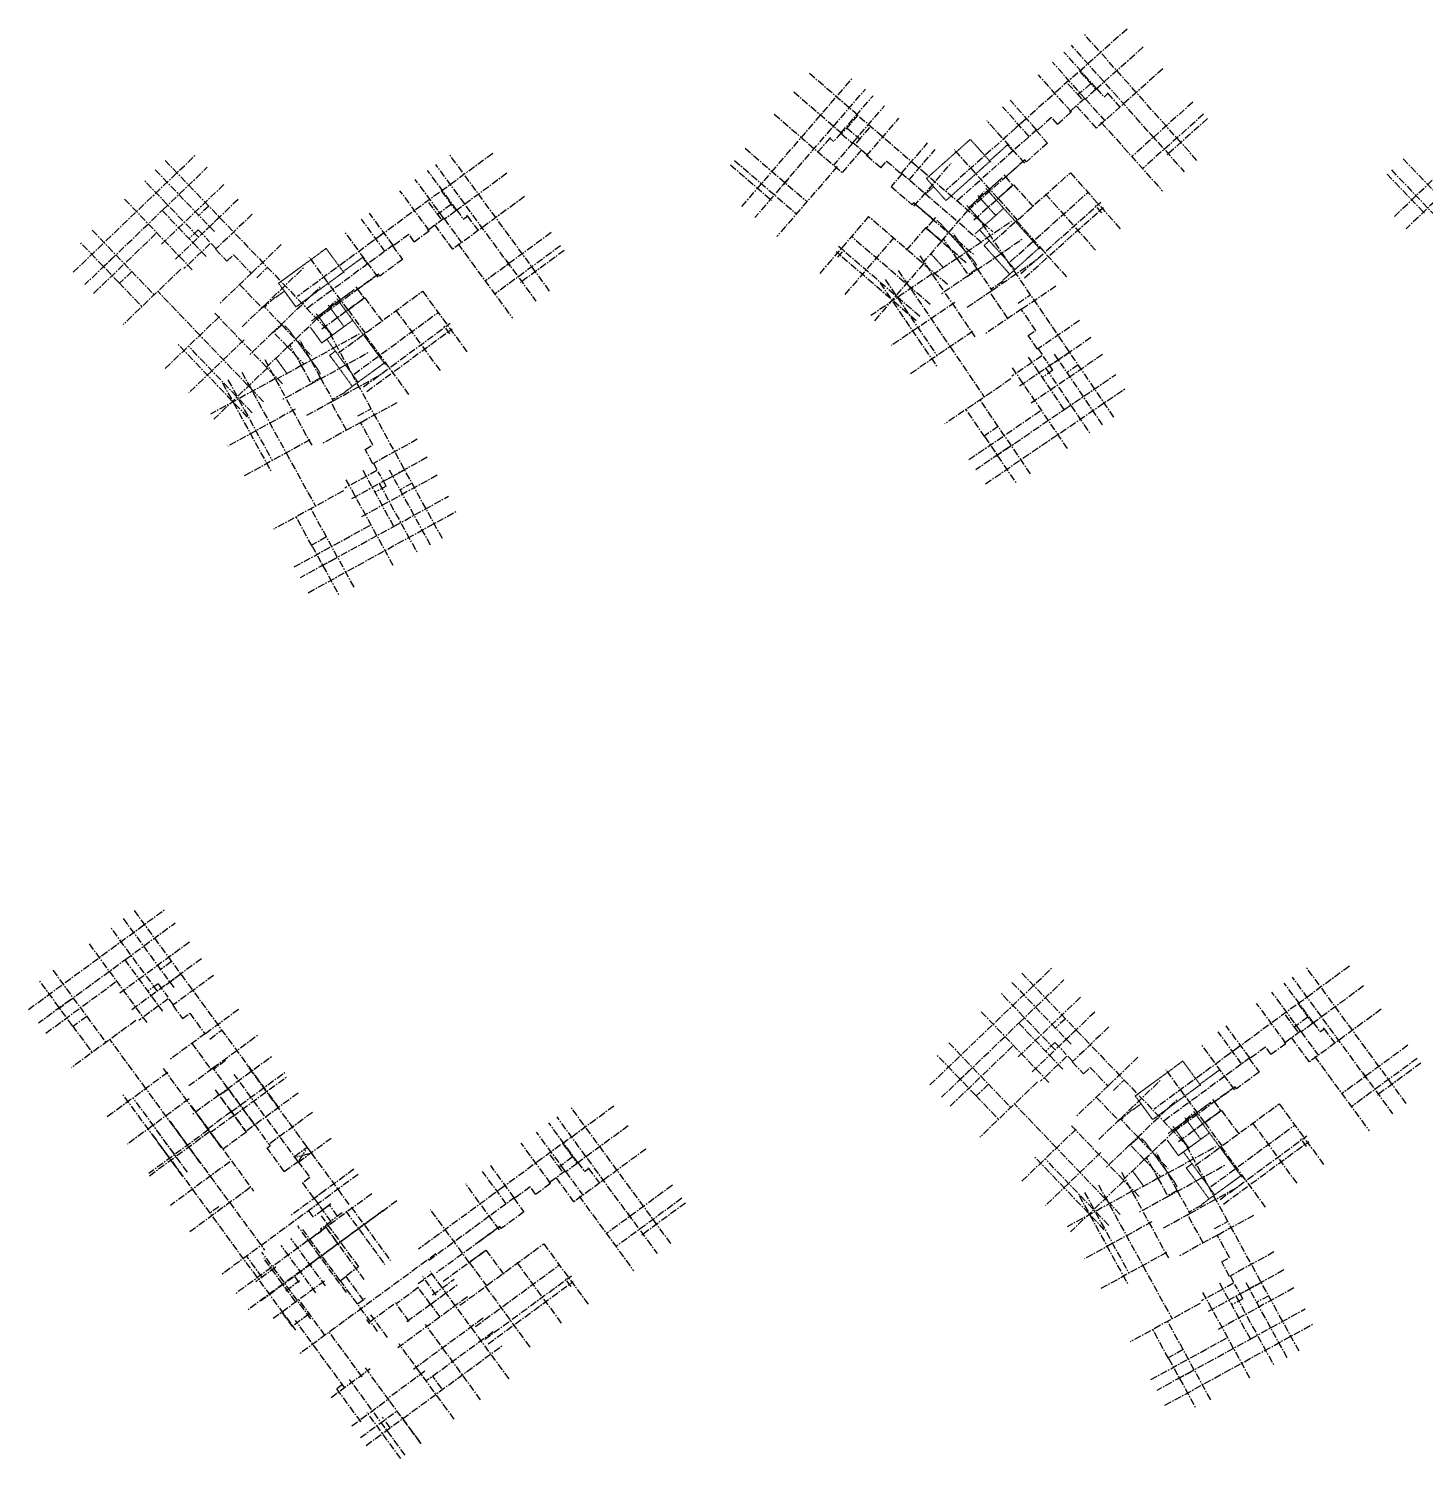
# Model space of a CAD drawing. Header units: millimetres. Extents: x 75184266 to 76346726, y -35077925 to -33679385.
# Drawn here: x 75305515 to 75428848, y -34275451 to -34149250 of the extents above; entities that cross this region are included whole.
import ezdxf

# ---------------------------------------------------------------- set-up
doc = ezdxf.new("R2010")
doc.units = ezdxf.units.MM
doc.header["$LTSCALE"] = 50
doc.header["$MEASUREMENT"] = 0
doc.linetypes.add('CENTER', pattern=[2, 1.25, -0.25, 0.25, -0.25])
doc.layers.add('CEN', color=1, linetype='CENTER')

msp = doc.modelspace()

# ---------------------------------------------------------------- linework, layer by layer
at = {"layer": 'CEN', "ltscale": 10}
for p, q in [((75398306.4, -34153003.1), (75399738.1, -34154607.2)), ((75397287.2, -34154113.9), (75398031.1, -34154947.3)), ((75398069.6, -34154990.5), (75398585.7, -34155568.7)), ((75399738.1, -34154607.2), (75400472.9, -34153951.3)), ((75378726, -34156892.6), (75377322.5, -34158521.3)), ((75377322.5, -34158521.3), (75376576.3, -34157878.3)), ((75379764.4, -34157985.3), (75379035.2, -34158831.6)), ((75392716.4, -34157992.3), (75386547.6, -34163497.9)), ((75378997.4, -34158875.5), (75378491.5, -34159462.6)), ((75392483.3, -34160009.8), (75387446.6, -34164505.1)), ((75391780.1, -34162353.1), (75393481.1, -34160834.9)), ((75384402.1, -34161783.5), (75390665.9, -34167180.8)), ((75391944.2, -34162206.6), (75388298.9, -34165460.1)), ((75391610.3, -34162162.9), (75392425.9, -34163076.8)), ((75391780.1, -34162353.1), (75392425.9, -34163076.8)), ((75397499.5, -34161973.3), (75401910.5, -34166915.5)), ((75341957.2, -34163577.3, 0), (75343229, -34165310.8, 0)), ((75384670.4, -34163796.7), (75389784.7, -34168203.5)), ((75392425.9, -34163076.8), (75388944.8, -34166183.8)), ((75391112.9, -34164248.7), (75392478.2, -34163030.2)), ((75340836.5, -34164585.5, 0), (75341497.3, -34165486.2, 0)), ((75343229, -34165310.8, 0), (75344023.2, -34164728.1, 0)), ((75385414.3, -34166127.3), (75383687.1, -34164639)), ((75391112.9, -34164248.7), (75392814.2, -34166155)), ((75325261.8, -34165632.1, 0), (75322030.4, -34168727.1, 0)), ((75341531.6, -34165532.9, 0), (75341990, -34166157.8, 0)), ((75379689.2, -34165847.3), (75375365, -34170865.7)), ((75385580.8, -34165934.2), (75384781.2, -34166862.2)), ((75385414.3, -34166127.3), (75384781.2, -34166862.2)), ((75385247.7, -34165983.7), (75388949.1, -34169173.1)), ((75392739.6, -34166221.5), (75397150.5, -34171163.8)), ((75386114.5, -34168011), (75384728.1, -34166816.5)), ((75384781.2, -34166862.2), (75388316, -34169908)), ((75322030.4, -34168727.1, 0), (75323030, -34169770.6, 0)), ((75335916, -34168009.4, 0), (75329249.3, -34172900.3, 0)), ((75386114.5, -34168011), (75384446.7, -34169946.6)), ((75323030, -34169770.6, 0), (75323607.7, -34169217.3, 0)), ((75323607.7, -34169217.3, 0), (75325174.4, -34170853, 0)), ((75335491.1, -34169995.4, 0), (75330047.9, -34173988.8, 0)), ((75384522.4, -34170011.9), (75380198.3, -34175030.3)), ((75387476.8, -34169537.4), (75385364.8, -34170975.4)), ((75387476.8, -34169537.4), (75388506.7, -34171050.1)), ((75334567.2, -34172260.8, 0), (75336405.5, -34170912.1, 0)), ((75385308.5, -34170892.7), (75379894.8, -34174578.6)), ((75389269.1, -34170446.3), (75388467.3, -34170992.2)), ((75389269.1, -34170446.3), (75390569.1, -34172355.8)), ((75334744.6, -34172130.6, 0), (75330805, -34175020.8, 0)), ((75334416.3, -34172055.2, 0), (75335141, -34173042.9, 0)), ((75334567.2, -34172260.8, 0), (75335141, -34173042.9, 0)), ((75340296.7, -34172429.2, 0), (75344215.2, -34177770.4, 0)), ((75388391, -34173838.7), (75390569.1, -34172355.8)), ((75391556.8, -34171532.1), (75390498.8, -34172252.5)), ((75324369.1, -34175563.7, 0), (75326272.1, -34173741.1, 0)), ((75327869.9, -34175409.3, 0), (75326272.1, -34173741.1, 0)), ((75327282.9, -34172946, 0), (75326358.5, -34173831.4, 0)), ((75335141, -34173042.9, 0), (75331378.8, -34175802.9, 0)), ((75333721.9, -34174083.9, 0), (75335197.4, -34173001.4, 0)), ((75387309.3, -34173413.8), (75381701.3, -34177232)), ((75333721.9, -34174083.9, 0), (75335233.2, -34176144, 0)), ((75394441, -34175901.5), (75393166.3, -34174029.3)), ((75398291.5, -34175028), (75394593, -34177546.2)), ((75328386.8, -34177351.3, 0), (75327121, -34176029.7, 0)), ((75327869.9, -34175409.3, 0), (75327169.4, -34176080.3, 0)), ((75335152.6, -34176203.2, 0), (75339071.1, -34181544.3, 0)), ((75393779.8, -34176351.8), (75394441, -34175901.5)), ((75394593, -34177546.2), (75393779.8, -34176351.8)), ((75324560.1, -34176710.1, 0), (75319660.6, -34181402.9, 0)), ((75328386.8, -34177351.3, 0), (75326541.6, -34179118.6, 0)), ((75327309.2, -34180142.8, 0), (75321568, -34183294.5, 0)), ((75326610.8, -34179190.9, 0), (75321880.9, -34183721.1, 0)), ((75329597, -34179000.9, 0), (75327357.3, -34180230.4, 0)), ((75329597, -34179000.9, 0), (75330477.6, -34180605.1, 0)), ((75331294.2, -34180077, 0), (75330443.9, -34180543.7, 0)), ((75331294.2, -34180077, 0), (75332405.9, -34182101.9, 0)), ((75333467.8, -34181376.4, 0), (75332345.7, -34181992.3, 0)), ((75330096, -34183369.9, 0), (75332405.9, -34182101.9, 0)), ((75329059.9, -34182843.6, 0), (75323112.7, -34186108.4, 0)), ((75335921.2, -34186001.5, 0), (75334831.2, -34184016, 0)), ((75335219.9, -34186386.4, 0), (75335921.2, -34186001.5, 0)), ((75335915.3, -34187653.1, 0), (75335219.9, -34186386.4, 0)), ((75339837.5, -34185499.9, 0), (75335915.3, -34187653.1, 0)), ((75321853, -34232814.6), (75318244.4, -34235460.1)), ((75318244.4, -34235460.1), (75319098.8, -34236625.5)), ((75417596.9, -34235305.8), (75418868.6, -34237039.3)), ((75319098.8, -34236625.5), (75319744, -34236152.5)), ((75319744, -34236152.5), (75321083.2, -34237979.2)), ((75416476.2, -34236314), (75417137, -34237214.7)), ((75418868.6, -34237039.3), (75419662.8, -34236456.6)), ((75400901.4, -34237360.6), (75397670.1, -34240455.6)), ((75417171.2, -34237261.4), (75417629.6, -34237886.3)), ((75322899.8, -34240330.1), (75321867.5, -34241086.9)), ((75397670.1, -34240455.6), (75398669.6, -34241499.1)), ((75411555.6, -34239737.9), (75404889, -34244628.8)), ((75319668.5, -34242544), (75321793.6, -34240986.1)), ((75323159.4, -34242849), (75321793.6, -34240986.1)), ((75329305.3, -34249236.2), (75323675.8, -34241557.8)), ((75398669.6, -34241499.1), (75399247.3, -34240945.8)), ((75399247.3, -34240945.8), (75400814, -34242581.5)), ((75411130.8, -34241723.9), (75405687.5, -34245717.3)), ((75323159.4, -34242849), (75322377.1, -34243422.6)), ((75329317.4, -34243207.4), (75324700.8, -34246592)), ((75410206.8, -34243989.3), (75412045.1, -34242640.6)), ((75319707.9, -34243705.5), (75314236.4, -34247716.9)), ((75323417.7, -34244842), (75322335.7, -34243366.1)), ((75410384.2, -34243859.1), (75406444.7, -34246749.3)), ((75410056, -34243783.7), (75410780.6, -34244771.4)), ((75410206.8, -34243989.3), (75410780.6, -34244771.4)), ((75415936.3, -34244157.7), (75419854.8, -34249498.9)), ((75323417.7, -34244842), (75321357.2, -34246352.6)), ((75323660.1, -34245172.6), (75321591.5, -34246689.2)), ((75330570.9, -34244917.1), (75326736.5, -34247728.2)), ((75400008.8, -34247292.2), (75401911.7, -34245469.6)), ((75403509.5, -34247137.8), (75401911.7, -34245469.6)), ((75402922.6, -34244674.5), (75401998.2, -34245559.9)), ((75410780.6, -34244771.4), (75407018.4, -34247531.4)), ((75409361.5, -34245812.4), (75410837, -34244730)), ((75409361.5, -34245812.4), (75410872.9, -34247872.5)), ((75321416.3, -34246433.3), (75316134.4, -34250305.7)), ((75321532.4, -34246608.6), (75316157.7, -34250549)), ((75325483.1, -34246018.5), (75326831.1, -34247857.3)), ((75352664.9, -34247653.2), (75353936.1, -34249387.1)), ((75404026.4, -34249079.8), (75402760.6, -34247758.2)), ((75403509.5, -34247137.8), (75402809, -34247808.8)), ((75410792.2, -34247931.7), (75414710.7, -34253272.8)), ((75351543.9, -34248661.1), (75352204.4, -34249562)), ((75352238.6, -34249608.7), (75352696.8, -34250233.7)), ((75353936.1, -34249387.1), (75354730.5, -34248804.7)), ((75400199.8, -34248438.6), (75395300.2, -34253131.4)), ((75404026.4, -34249079.8), (75402181.3, -34250847.1)), ((75402250.4, -34250919.4), (75397520.6, -34255449.6)), ((75405236.6, -34250729.4), (75402996.9, -34251958.9)), ((75405236.6, -34250729.4), (75406117.3, -34252333.6)), ((75335827.2, -34252086.7), (75323767.3, -34260928.4)), ((75346622.2, -34252083.4), (75339954, -34256972.1)), ((75402948.8, -34251871.3), (75397207.6, -34255023)), ((75406933.9, -34251805.5), (75406083.6, -34252272.2)), ((75406933.9, -34251805.5), (75408045.5, -34253830.4)), ((75338034.5, -34252712.7), (75330262.2, -34258411)), ((75409107.4, -34253104.9), (75407985.3, -34253720.8)), ((75336885.6, -34253530.3), (75324825.6, -34262371.9)), ((75334678.3, -34258552.2), (75331375.5, -34254047.2)), ((75346196.7, -34254069.2), (75340752.2, -34258060.9)), ((75404699.5, -34254572.1), (75398752.3, -34257836.9)), ((75405735.7, -34255098.4), (75408045.5, -34253830.4)), ((75333025, -34259764.3), (75329722.2, -34255259.3)), ((75345272, -34256334.3), (75347110.8, -34254986.2)), ((75411560.8, -34257730), (75410470.9, -34255744.5)), ((75330887.2, -34260839.8), (75327818.9, -34256654.7)), ((75331734, -34260219), (75328665.7, -34256033.9)), ((75345449.5, -34256204.2), (75341509, -34259093.2)), ((75345845.6, -34257116.6), (75342082.5, -34259875.4)), ((75344426.2, -34258157.2), (75345902, -34257075.2)), ((75351001.5, -34256504.6), (75354918.3, -34261847.1)), ((75415477.2, -34257228.4), (75411554.9, -34259381.6)), ((75330512.2, -34258264.9), (75325992.3, -34261578.6)), ((75329111.3, -34261647.9), (75326278.5, -34257784)), ((75341472.7, -34257402.4), (75329412.8, -34266244.1)), ((75344426.2, -34258157.2), (75345936.8, -34260217.8)), ((75410859.6, -34258114.9), (75411560.8, -34257730)), ((75411554.9, -34259381.6), (75410859.6, -34258114.9)), ((75328217, -34260648.2), (75329448.8, -34259745.1)), ((75329414.5, -34259930.4), (75329004.1, -34259370.6)), ((75333025, -34259764.3), (75333609.7, -34259335.7)), ((75336329.3, -34264237.6), (75333041.1, -34259752.5)), ((75339899.6, -34260025.1), (75341117.4, -34259132.3)), ((75341511.4, -34261039.7), (75340316.7, -34259410.2)), ((75347938.2, -34268435.8), (75340970, -34258931.3)), ((75341182.6, -34261025), (75343098.7, -34259620.2)), ((75331635.6, -34259797.2), (75327115.7, -34263110.9)), ((75339923.7, -34260379.4), (75337980.1, -34261804.3)), ((75341005.7, -34261855.2), (75339923.7, -34260379.4)), ((75345856.2, -34260276.9), (75349773, -34265619.3)), ((75331682.6, -34264580), (75329385.5, -34261446.8)), ((75335655.2, -34263384.9), (75337921, -34261723.7)), ((75339133.1, -34263377), (75337921, -34261723.7)), ((75344254.6, -34261196.9), (75338091.2, -34265715.5)), ((75341029.9, -34261837.5), (75338900.8, -34263398.4)), ((75341851.8, -34262958.5), (75341029.9, -34261837.5)), ((75330299, -34262692.9), (75328786.9, -34263801.5)), ((75333415.5, -34269193.1), (75329087, -34263289.1)), ((75337217.7, -34264781.2), (75335740, -34262765.6)), ((75345638.2, -34263084.1), (75339490.9, -34267590.9)), ((75334962.8, -34268259.3), (75332061.6, -34264302.1)), ((75345430, -34270274.7), (75340566.3, -34263640.6)), ((75346525.1, -34264293.8), (75340626.2, -34268618.5)), ((75343095.3, -34271986.4), (75338231.5, -34265352.3)), ((75332218.4, -34270070.8), (75335685.5, -34267528.9)), ((75338760.5, -34275164.4), (75333857.9, -34268477.4)), ((75337382.1, -34270358.3), (75335253.1, -34267454.5)), ((75340508.9, -34267762.1), (75337237.2, -34270160.7)), ((75341997, -34269287.5), (75341198.8, -34268198.7)), ((75340155.7, -34274141.5), (75337396.8, -34270378.5)), ((75338369.3, -34275451.2), (75335394.7, -34271393.8)), ((75337451.1, -34272744.2), (75336758.5, -34271799.5)), ((75338478.8, -34271854.4), (75340155.7, -34274141.5))]:
    msp.add_line(p, q, dxfattribs=at)
at = {"layer": 'CEN'}
for p, q in [((75384788.4, -34162487.9), (75388667.9, -34159025.4)), ((75388667.9, -34159025.4), (75390465.8, -34161039.8)), ((75391948.3, -34159515.5), (75390365.9, -34160927.8)), ((75392431.1, -34160056.4), (75391948.3, -34159515.5)), ((75390399.2, -34160965.1), (75386519.6, -34164427.7)), ((75386519.6, -34164427.7), (75384788.4, -34162487.9)), ((75384714.3, -34163851.7), (75384763.9, -34163794.1)), ((75384763.9, -34163794.1), (75385426.4, -34163202.8)), ((75390026.4, -34163339.3), (75394835.3, -34168727.4)), ((75386113.9, -34166532.1), (75385705.4, -34166180.2)), ((75389083.7, -34167366.6), (75391609.1, -34165112.7)), ((75388946.1, -34169705.4), (75386113.9, -34166532.1)), ((75389482.8, -34167010.4), (75392609.1, -34170513.2)), ((75327594.6, -34171726.7, 0), (75331787.3, -34168650.8, 0)), ((75331787.3, -34168650.8, 0), (75333384.4, -34170827.8, 0)), ((75390345.2, -34167976.6), (75389878.9, -34168392.7)), ((75389878.9, -34168392.7), (75392142.8, -34170929.4)), ((75394847.3, -34168515.6), (75391580.3, -34171431.4)), ((75335005.8, -34169452.2, 0), (75333295.7, -34170706.8, 0)), ((75335434.7, -34170036.8, 0), (75335005.8, -34169452.2, 0)), ((75389249.5, -34170151.1), (75388946.1, -34169705.4)), ((75333325.3, -34170747.2, 0), (75329132.6, -34173823.1, 0)), ((75327386.3, -34172943.9, 0), (75328102.3, -34172418.7, 0)), ((75329132.6, -34173823.1, 0), (75327594.6, -34171726.7, 0)), ((75391580.3, -34171431.4), (75391517.4, -34171474.2)), ((75327331.4, -34172996.5, 0), (75327386.3, -34172943.9, 0)), ((75332727.3, -34173074.9, 0), (75336999.3, -34178897.8, 0)), ((75331404, -34176993.6, 0), (75334133.3, -34174991.3, 0)), ((75328527.6, -34175879.2, 0), (75328154.6, -34175489.7, 0)), ((75331043.5, -34179308.6, 0), (75328527.6, -34175879.2, 0)), ((75331835.4, -34176677.2, 0), (75334612.6, -34180462.7, 0)), ((75332601.4, -34177721.3, 0), (75332097.5, -34178091, 0)), ((75332097.5, -34178091, 0), (75334108.7, -34180832.4, 0)), ((75337031.5, -34178688.1, 0), (75333500.7, -34181278.4, 0)), ((75331303, -34179781.2, 0), (75331043.5, -34179308.6, 0)), ((75333500.7, -34181278.4, 0), (75333434.1, -34181315, 0)), ((75403234.3, -34243455.2), (75407427, -34240379.3)), ((75407427, -34240379.3), (75409024.1, -34242556.3)), ((75410645.5, -34241180.7), (75408935.3, -34242435.4)), ((75408964.9, -34242475.7), (75404772.2, -34245551.6)), ((75403025.9, -34244672.4), (75403741.9, -34244147.2)), ((75404772.2, -34245551.6), (75403234.3, -34243455.2)), ((75402971, -34244725), (75403025.9, -34244672.4)), ((75408367, -34244803.4), (75412638.9, -34250626.3)), ((75407043.7, -34248722.1), (75409773, -34246719.8)), ((75404167.2, -34247607.7), (75403794.3, -34247218.2)), ((75406683.2, -34251037.1), (75404167.2, -34247607.7)), ((75407475, -34248405.7), (75410252.2, -34252191.2)), ((75408241.1, -34249449.8), (75407737.1, -34249819.5)), ((75407737.1, -34249819.5), (75409748.3, -34252560.9)), ((75412671.1, -34250416.6), (75409140.4, -34253006.9)), ((75406942.7, -34251509.7), (75406683.2, -34251037.1)), ((75409140.4, -34253006.9), (75409073.7, -34253043.5))]:
    msp.add_line(p, q, dxfattribs=at)
at = {"layer": 'CEN', "ltscale": 0.5}
for p, q in [((75385176.7, -34169108.9), (75386286.5, -34170352.3)), ((75327348.4, -34178354.5, 0), (75328334.3, -34179698.4, 0)), ((75402988.1, -34250083), (75403973.9, -34251426.9))]:
    msp.add_line(p, q, dxfattribs=at)
at = {"layer": 'CEN', "ltscale": 10}
for points in [[(75398306.4, -34153003.1), (75402511.3, -34149250.3)], [(75408669.8, -34160882.8), (75398712.6, -34149726.2)], [(75400472.9, -34153951.3), (75397593.4, -34150725)], [(75400472.9, -34153951.3), (75403942.9, -34150854.3)], [(75398821.7, -34155465.2), (75395922.3, -34152216.6)], [(75399808.9, -34154543.9), (75396929.4, -34151317.6)], [(75368501.5, -34164951.6), (75378262.8, -34153623.2)], [(75378726, -34156892.6), (75374456.3, -34153213.6)], [(75398146, -34153146.3), (75393008.4, -34157731.7)], [(75397585.4, -34156595.5), (75394672.6, -34153331.9)], [(75405670.8, -34152790.4), (75399783.6, -34158044.8)], [(75376576.3, -34157878.3), (75373052.9, -34154842.3)], [(75376576.3, -34157878.3), (75379399.1, -34154602.3)], [(75399291.9, -34154107.3), (75398172.8, -34155106.1)], [(75399758, -34154629.6), (75398821.7, -34155465.2)], [(75399808.9, -34154543.9), (75400474.8, -34155290)], [(75405037.5, -34159065.6), (75400472.9, -34153951.3)], [(75400474.8, -34155290), (75400810.5, -34154990.4)], [(75400810.5, -34154990.4), (75400757.3, -34154930.7)], [(75400810.5, -34154990.4), (75401872.6, -34156180.3)], [(75377250.5, -34158459.3), (75380073.4, -34155183.3)], [(75378253.7, -34159363.3), (75381096.1, -34156064.5)], [(75393863.5, -34158778), (75391516.7, -34156148.5)], [(75394523.8, -34158188.7), (75392177, -34155559.2)], [(75398022.4, -34156071.4), (75397429.1, -34156600.9)], [(75398768.5, -34155405.6), (75398022.4, -34156071.4)], [(75398022.4, -34156071.4), (75399783.6, -34158044.8)], [(75398821.7, -34155465.2), (75400529.7, -34157378.9)], [(75408307.7, -34155744.8), (75402924, -34160549.7)], [(75426108.4, -34165833.9), (75436908.8, -34155491.3)], [(75371359, -34156808.2), (75377336.9, -34161959.2)], [(75378888.8, -34157032.9), (75384105.7, -34161528)], [(75379509.5, -34160471.8), (75382365, -34157157.9)], [(75393482.1, -34161128.9), (75390136.5, -34157380.4)], [(75393595, -34157208.1), (75392716.4, -34157992.3)], [(75395825.4, -34157094), (75394508.6, -34158269.3)], [(75396358.1, -34157690.9), (75395825.4, -34157094)], [(75396358.1, -34157690.9), (75397585.4, -34156595.5)], [(75400204, -34157502.1), (75405637.1, -34163589.5)], [(75409256.6, -34156808), (75403872.9, -34161612.9)], [(75409606.1, -34157199.7), (75406031.7, -34160389.8)], [(75372101.6, -34163071.4), (75376576.3, -34157878.3)], [(75377250.5, -34158459.3), (75376597.8, -34159216.9)], [(75377302.9, -34158544), (75378253.7, -34159363.3)], [(75377759.9, -34158013.7), (75378896.2, -34158992.9)], [(75394568.6, -34158148.7), (75392483.3, -34160009.8)], [(75394475.3, -34158232), (75395474.1, -34159351.1)], [(75404558.2, -34158528.6), (75407550.7, -34161881.6)], [(75368774, -34159808.1), (75374240.6, -34164518.5)], [(75376256.9, -34158923.1), (75375215.7, -34160131.4)], [(75376256.9, -34158923.1), (75376309.1, -34158862.5)], [(75376597.8, -34159216.9), (75376256.9, -34158923.1)], [(75378253.7, -34159363.3), (75376579.3, -34161306.4)], [(75379063.5, -34159955.4), (75377336.9, -34161959.2)], [(75378305.9, -34159302.6), (75379063.5, -34159955.4)], [(75379063.5, -34159955.4), (75379665.9, -34160474.5)], [(75382598.4, -34162011.3), (75384899, -34159341.4)], [(75383268.9, -34162589), (75385569.5, -34159919.1)], [(75391112.9, -34164248.7), (75387267.9, -34159940.6)], [(75395474.1, -34159351.1), (75393627.6, -34160999.1)], [(75395474.1, -34159351.1), (75393627.6, -34160999.1)], [(75367501.1, -34161285.4), (75371130.6, -34164412.8)], [(75367843.8, -34160887.7), (75373310.4, -34165598)], [(75380755.7, -34161545.6), (75379509.5, -34160471.8)], [(75380755.7, -34161545.6), (75381277.9, -34160939.5)], [(75381277.9, -34160939.5), (75382615, -34162091.7)], [(75383510, -34161014.7), (75384402.1, -34161783.5)], [(75383691.2, -34164933), (75386971, -34161126.7)], [(75393627.6, -34160999.1), (75393481.1, -34160834.9), (75391780.1, -34162353.1)], [(75393627.6, -34160999.1), (75393481.1, -34160834.9)], [(75426871.8, -34160740.1), (75431862.6, -34165951.9)], [(75372571.5, -34162526.1), (75369637.8, -34165930.8)], [(75376907.1, -34161423.9), (75371581, -34167605.1)], [(75382647.7, -34162053.8), (75381668.5, -34163190.1)], [(75382553, -34161972.2), (75384670.4, -34163796.7)], [(75390646.1, -34168090), (75397499.5, -34161973.3)], [(75425463.4, -34162088.8), (75428777, -34165549.1)], [(75425842.6, -34161725.7), (75430833.4, -34166937.4)], [(75381668.5, -34163190.1), (75383543.5, -34164805.7)], [(75381668.5, -34163190.1), (75383543.5, -34164805.7)], [(75386114.5, -34168011), (75389883.8, -34163636.6)], [(75392194.2, -34169824.6), (75399047.6, -34163707.9)], [(75392478.2, -34163030.2), (75394232.7, -34164996.1)], [(75430391.8, -34163808.9), (75427145.9, -34166917.3)], [(75383543.5, -34164805.7), (75383687.1, -34164639)], [(75383543.5, -34164805.7), (75383687.1, -34164639), (75385414.3, -34166127.3)], [(75393126.4, -34170869.1), (75400196.1, -34164559.4)], [(75393459.4, -34171242.1), (75400417.1, -34165032.3)], [(75395296.3, -34163852.5), (75399750.6, -34168843.2)], [(75400270.6, -34165498.7), (75399704.3, -34164864.1)], [(75386648.2, -34171843.6), (75379689.2, -34165847.3)], [(75387476.8, -34169537.4), (75392311.9, -34166245.4)], [(75401336.5, -34183541.6), (75389294.4, -34165854.9)], [(75385130.5, -34173604.9), (75378171.5, -34167608.6)], [(75384728.1, -34166816.5), (75383008.1, -34168812.7)], [(75389269.1, -34170446.3), (75387141.1, -34167321)], [(75376979.9, -34169420.4), (75377535.1, -34168776.1)], [(75384216.6, -34174665.5), (75377038, -34168479.9)], [(75381924.7, -34167687.8), (75377558.2, -34172755.4)], [(75387561.2, -34169661.4), (75386339.3, -34167866.9)], [(75388382.7, -34171134.5), (75393341.8, -34167758.1)], [(75383890.2, -34175044.3), (75376825.3, -34168956.6)], [(75384206.7, -34169318.9), (75389067, -34176457.4)], [(75390569.1, -34172355.8), (75394602.4, -34169609.7)], [(75381148.3, -34171401.2), (75385721.6, -34178118.1)], [(75382305.5, -34170613.3), (75386878.8, -34177330.2)], [(75388506.7, -34171050.1), (75386126.2, -34172670.9)], [(75380693.7, -34171710.7), (75385725.6, -34179101.4)], [(75390304.6, -34172535.9), (75390569.1, -34172355.8)], [(75391988.4, -34174831.3), (75390387.3, -34172479.6)], [(75393228.3, -34173987.1), (75396203.6, -34171961.4)], [(75392879.4, -34173474.6), (75393995.3, -34172714.8)], [(75393228.3, -34173987.1), (75389993.3, -34176189.7)], [(75388862.6, -34175979.5), (75383386.9, -34179707.7)], [(75386878.8, -34177330.2), (75389901, -34181769.1)], [(75399313, -34176528.3), (75392928, -34180875.6)], [(75394650.8, -34177506.8), (75395044.8, -34178085.4)], [(75394991.1, -34178122), (75392339.7, -34179927.2)], [(75396956.8, -34182874.9), (75393799.5, -34178237.6)], [(75400331.6, -34178024.5), (75393946.6, -34182371.7)], [(75395950.7, -34179398.2), (75395137.5, -34178203.8)], [(75400344.6, -34184217), (75396097.7, -34177979.5)], [(75398198.4, -34178932.5), (75397144.5, -34179650.1)], [(75392240.7, -34180176.1), (75386409.1, -34184146.5)], [(75397249, -34186324.6), (75392394.3, -34179194.4)], [(75395956.3, -34179406.5), (75395026.4, -34180039.6)], [(75395325.1, -34179243.5), (75399228.7, -34184976.8)], [(75397039.5, -34182818.6), (75401519.1, -34179768.6)], [(75390002.5, -34189424.4), (75402363.3, -34181008.5)], [(75393975.6, -34188553.3), (75389529, -34182022.3)], [(75389940.9, -34185292.6), (75388270.8, -34182839.6)], [(75388544.9, -34187283.5), (75394876.1, -34182972.8)], [(75390914.4, -34186988.9), (75397101.5, -34182776.4)], [(75391133, -34184378.1), (75389893.1, -34185222.3)], [(75389940.9, -34185292.6), (75392735.7, -34189397.5)], [(75392038.5, -34186223.5), (75389158.3, -34188184.5)], [(75305515.2, -34235821.4), (75317575.2, -34226979.7)], [(75313876.8, -34227811.4), (75318338.5, -34233897.1)], [(75314091.4, -34231393.7), (75318462.1, -34228189.4)], [(75314844.5, -34227101.9), (75327495.8, -34244358.1)], [(75316889, -34234203.3), (75312788, -34228609.6)], [(75310856.5, -34230025.7), (75315956.8, -34236982.4)], [(75319709.6, -34229891.1), (75313480, -34234458.3)], [(75308115.4, -34235775), (75314151.9, -34231349.4)], [(75314010.8, -34231452.9), (75317327.8, -34235977.2)], [(75320779.8, -34231350.8), (75314550.2, -34235918)], [(75318141.4, -34231598.8), (75317113.2, -34232352.7)], [(75417596.9, -34235305.8), (75422141.1, -34231971.9)], [(75307662.9, -34232367.1), (75312334.4, -34238739.1)], [(75385097.6, -34242479.2), (75395896.9, -34232135.6)], [(75393020.7, -34236967.5), (75396934.5, -34233218.9)], [(75393205.8, -34232614), (75408006.2, -34248066.5)], [(75419662.8, -34236456.6), (75417104.9, -34232969.9)], [(75427159.8, -34244139.7), (75418314.3, -34232082.6)], [(75309389.4, -34237258.9), (75306453.1, -34233254)], [(75307046.6, -34237910.1), (75313223.8, -34233381.4)], [(75316946.1, -34233553.9), (75316038.8, -34234219.1)], [(75316952, -34233562), (75317806.4, -34234727.3)], [(75396161.9, -34239386.9), (75391364.2, -34234377.8)], [(75392339.1, -34233444), (75397558.8, -34238893.6)], [(75417874.5, -34237805.8), (75415298.8, -34234294.9)], [(75418945.2, -34236983.1), (75416387.3, -34233496.4)], [(75419662.8, -34236456.6), (75423412.9, -34233705.5)], [(75309212.2, -34234970.9), (75306402.1, -34237031.1)], [(75317834.6, -34234892.7), (75315247.7, -34236789.2)], [(75318300.9, -34235418.8), (75317887, -34234854.2)], [(75398394, -34234742.7), (75392815.5, -34240085.7)], [(75417423.5, -34235433), (75411871.1, -34239506.4)], [(75416535.8, -34238812.8), (75413948.2, -34235285.7)], [(75314980.1, -34236799.4), (75309290.5, -34240970.7)], [(75310649.3, -34236440.6), (75309439.6, -34237327.5)], [(75321143.7, -34237934.8), (75324046.5, -34235806.6)], [(75387669.3, -34242093), (75393074.9, -34236915.6)], [(75389634.6, -34236034.5), (75395601.2, -34242264)], [(75392948.5, -34237036.7), (75396828.9, -34241088.1)], [(75399646, -34236049.8), (75394067.5, -34241392.9)], [(75397062.7, -34236640.9), (75396141.9, -34237522.8)], [(75418472.3, -34236499.1), (75417262.9, -34237386.4)], [(75424947.9, -34235797.8), (75418585.5, -34240465.5)], [(75418945.2, -34236983.1), (75419536.8, -34237789.4)], [(75423717.7, -34241983.8), (75419662.8, -34236456.6)], [(75309389.4, -34237258.9), (75311144, -34239652.2)], [(75321143.7, -34237934.8), (75317987.4, -34240248.8)], [(75321510.3, -34238434.8), (75322599, -34237636.6)], [(75321793.6, -34240986.1), (75325728.7, -34238101.1)], [(75412622.4, -34240629.6), (75410537.6, -34237787.9)], [(75413336, -34240106.1), (75411251.2, -34237264.4)], [(75417827.2, -34237741.3), (75417020.9, -34238332.9)], [(75418886.4, -34237063.5), (75417874.5, -34237805.8)], [(75417874.5, -34237805.8), (75419391.8, -34239874)], [(75419536.8, -34237789.4), (75419899.6, -34237523.2)], [(75419899.6, -34237523.2), (75419852.3, -34237458.7)], [(75419899.6, -34237523.2), (75420843.1, -34238809.2)], [(75315872.4, -34242803.8), (75312697.4, -34238473)], [(75319934, -34238821.7), (75321616.1, -34241116.1)], [(75386774.7, -34238773.6), (75392239.9, -34244479.6)], [(75386889.1, -34244349.7), (75392420.6, -34239051.6)], [(75396133.5, -34238735.6), (75395321, -34239513.8)], [(75396140.4, -34238742.8), (75397139.9, -34239786.4)], [(75412018.1, -34242933.3), (75409046, -34238882.2)], [(75412505.2, -34239041.2), (75411555.6, -34239737.9)], [(75414736.2, -34239140.8), (75413313.1, -34240184.8)], [(75415209.5, -34239785.8), (75414736.2, -34239140.8)], [(75415209.5, -34239785.8), (75416535.8, -34238812.8)], [(75417020.9, -34238332.9), (75416379.7, -34238803.2)], [(75417020.9, -34238332.9), (75418585.5, -34240465.5)], [(75427290.3, -34238990.7), (75421472.1, -34243259.1)], [(75322214.7, -34243454.8), (75327053.1, -34239907.6)], [(75330667.9, -34248727), (75324804.9, -34240730)], [(75389126.5, -34243397.5), (75385691.5, -34239811.2)], [(75397189.5, -34239946.6), (75394873, -34242165.3)], [(75397720.6, -34240407.1), (75397236.4, -34239901.6)], [(75400868.2, -34242529.6), (75403467.6, -34240039.9)], [(75413384.3, -34240070.6), (75411130.8, -34241723.9)], [(75413283.6, -34240144.5), (75414170.8, -34241354)], [(75419055.8, -34239965.4), (75423882.2, -34246544.3)], [(75428133.3, -34240139.6), (75422315.1, -34244408.1)], [(75428443.8, -34240562.9), (75424580.9, -34243396.9)], [(75317808, -34241384.7), (75312465.6, -34245301.5)], [(75322532, -34247997.3), (75317425.8, -34241032.6)], [(75321535.5, -34241175.3), (75321793.6, -34240986.1)], [(75323417.7, -34244842), (75328135.1, -34241383.4)], [(75323539.2, -34245261.3), (75328276.7, -34241788)], [(75388651.5, -34241152.3), (75386135.1, -34243562.5)], [(75401297.1, -34242977.4), (75402272, -34242043.6)], [(75409361.5, -34245812.4), (75405945.8, -34241156.6)], [(75414170.8, -34241354), (75412175.3, -34242818)], [(75414170.8, -34241354), (75412175.3, -34242818)], [(75423291.9, -34241403.4), (75425950.4, -34245027)], [(75319104.4, -34250510.2), (75313817.9, -34243299.5)], [(75320677.1, -34249357.2), (75315872.4, -34242803.8)], [(75324742.2, -34246648.5), (75321941.9, -34242829)], [(75325483.1, -34246018.5), (75322724.2, -34242255.5)], [(75323159.4, -34242849), (75325395, -34245898.3)], [(75390268.5, -34242421.4), (75389185.3, -34243458.9)], [(75394609.1, -34242210.4), (75389514.1, -34247090.4)], [(75400868.2, -34242529.6), (75398041.8, -34245236.7)], [(75401911.7, -34245469.6), (75405435.5, -34242094.5)], [(75412175.3, -34242818), (75412045.1, -34242640.6), (75410206.8, -34243989.3)], [(75319548, -34250185), (75314743.4, -34243631.6)], [(75319873.3, -34244345.6), (75325384.5, -34251862.8)], [(75322335.7, -34243366.1), (75320013.2, -34245068.8)], [(75352664.9, -34247653.2), (75357210.2, -34244320.8)], [(75362225, -34256490.2), (75353383.3, -34244430.3)], [(75389126.5, -34243397.5), (75391179.2, -34245540.7)], [(75396279.3, -34248046.4), (75392564.9, -34244168.3)], [(75399784.9, -34243567.2), (75401752.8, -34245621.8)], [(75402652.3, -34247862), (75406984.9, -34243712.2)], [(75408529.8, -34249591.5), (75415936.3, -34244157.7)], [(75318006.3, -34245714.3), (75323230.7, -34252840.4)], [(75323329, -34244721), (75324612.7, -34246471.9)], [(75354012.7, -34249331), (75351455.8, -34245843.4)], [(75354730.5, -34248804.7), (75352173.6, -34245317.2)], [(75401680.6, -34245690.9), (75401911.7, -34245469.6)], [(75404026.4, -34249079.8), (75408250.8, -34245033.8)], [(75410837, -34244730), (75412395.7, -34246854.5)], [(75413563.7, -34245817.8), (75417520.6, -34251211.4)], [(75316433.7, -34246867.3), (75329085, -34264123.5)], [(75318385.6, -34248599.5), (75316877.2, -34246542.1)], [(75324742.2, -34246648.5), (75322633.2, -34248194.6)], [(75352941.7, -34250153.4), (75350367.1, -34246641.6)], [(75354730.5, -34248804.7), (75358481.4, -34246054.8)], [(75398012.6, -34246386.3), (75393228.5, -34250968.5)], [(75403561.1, -34252324), (75397587.6, -34246087.2)], [(75409905.1, -34251466.1), (75417311.6, -34246032.4)], [(75410733.2, -34252594.9), (75418373.5, -34246989.7)], [(75326573.1, -34248046.5), (75326831.1, -34247857.3)], [(75328095.6, -34250123.1), (75326573.1, -34248046.5)], [(75328986, -34248800.7), (75330115.1, -34247973)], [(75329339.7, -34249291.6), (75332226.4, -34247175.3)], [(75329394.8, -34249189.2), (75329997, -34248251.7)], [(75333831.2, -34253041.7), (75329913.2, -34247697.7)], [(75352491.5, -34247780.3), (75346937.8, -34251852)], [(75351602.7, -34251159.9), (75349016.3, -34247632)], [(75360015.8, -34248147.6), (75353651.8, -34252813.2)], [(75401900.1, -34253914.9), (75396279.3, -34248046.4)], [(75402760.6, -34247758.2), (75400680.9, -34249750.2)], [(75403509.5, -34247137.8), (75406124.9, -34249868.4)], [(75405236.6, -34250729.4), (75410364.2, -34247914.6)], [(75417694.6, -34265994.1), (75407397.9, -34247237.4)], [(75411029, -34252998), (75418548.3, -34247481.6)], [(75418357.9, -34247931.8), (75417854.8, -34247246.1)], [(75323274.4, -34249280.7), (75318040.9, -34253117.6)], [(75328095.6, -34250123.1), (75329305.3, -34249236.2)], [(75330233.5, -34248574.3), (75329158.3, -34248866.6)], [(75329301.3, -34249239.2), (75330341.9, -34250658.6), (75329696.7, -34251131.6), (75330710.7, -34252514.7)], [(75348402.4, -34252452.1), (75346318.6, -34249609.8)], [(75353540, -34248846.8), (75352330.2, -34249733.7)], [(75353953.8, -34249411.3), (75352941.7, -34250153.4)], [(75354012.7, -34249331), (75354604, -34250137.4)], [(75358783.6, -34254333.1), (75354730.5, -34248804.7)], [(75400491.9, -34255263.7), (75394307.3, -34248806.7)], [(75400889.1, -34254883.3), (75395268.3, -34249014.8)], [(75403922.7, -34248971.5), (75405424.4, -34250539.4)], [(75405308.8, -34250860.9), (75404264.1, -34248957.8)], [(75406933.9, -34251805.5), (75405114.4, -34248491)], [(75405985.8, -34252405.8), (75411244.8, -34249518.7)], [(75334608, -34250382.8), (75322528.6, -34259238.8)], [(75334242.6, -34249925.3), (75328702.6, -34253987)], [(75347688.7, -34252975.4), (75345604.9, -34250133)], [(75352087.9, -34250680.1), (75351446.6, -34251150.3)], [(75352894.4, -34250088.8), (75352087.9, -34250680.1)], [(75352087.9, -34250680.1), (75353651.8, -34252813.2)], [(75352941.7, -34250153.4), (75354458.3, -34252222)], [(75354604, -34250137.4), (75354966.9, -34249871.4)], [(75354966.9, -34249871.4), (75354919.6, -34249806.8)], [(75354966.9, -34249871.4), (75355910, -34251157.7)], [(75402002.4, -34250199.3), (75406158.3, -34257769.7)], [(75325087, -34251541.5), (75319752.6, -34255452.4)], [(75331658.3, -34251820), (75330710.7, -34252514.7)], [(75347083.6, -34255279), (75344112.9, -34251226.9)], [(75347572, -34251387), (75346622.2, -34252083.4)], [(75349803, -34251487.3), (75348379.6, -34252530.9)], [(75350276, -34252132.5), (75349803, -34251487.3)], [(75350276, -34252132.5), (75351602.7, -34251159.9)], [(75362357.2, -34251341.2), (75356537.6, -34255607.8)], [(75398759, -34251979.9), (75402669.4, -34259103.1)], [(75399986.3, -34251306.2), (75403896.7, -34258429.4)], [(75408045.5, -34253830.4), (75412322.8, -34251482.3)], [(75322302.1, -34253236), (75321496, -34253827)], [(75323276.4, -34252868.9), (75326359.9, -34257074.7)], [(75330730.9, -34252499.9), (75331076.8, -34252971.7), (75331076.8, -34252971.7)], [(75332226.8, -34254540.3), (75331076.8, -34252971.7)], [(75332208.7, -34252985), (75331478.8, -34253520.1)], [(75331559.5, -34253461), (75332083.7, -34253076.7)], [(75332805, -34254060.6), (75332083.7, -34253076.7)], [(75334008.5, -34253283.6), (75337456.2, -34257986.2)], [(75348450.8, -34252416.7), (75346196.7, -34254069.2)], [(75348350, -34252490.6), (75349236.9, -34253700.3)], [(75354122.3, -34252313.3), (75358946.6, -34258893.7)], [(75363199.7, -34252490.4), (75357380.2, -34256757)], [(75363510.1, -34252913.8), (75359646.3, -34255746.6)], [(75398276.9, -34252244.5), (75402579.5, -34260082.2)], [(75406117.3, -34252333.6), (75403592.8, -34253719.4)], [(75331487.7, -34253532.2), (75330657, -34254141.2)], [(75332226.8, -34254540.3), (75331283.2, -34255232.1)], [(75333208.3, -34253765), (75332280.8, -34254444.9)], [(75333524.7, -34253638.4), (75336972.3, -34258341)], [(75344426.2, -34258157.2), (75341012, -34253500.3)], [(75349236.9, -34253700.3), (75347240.9, -34255163.7)], [(75349236.9, -34253700.3), (75347240.9, -34255163.7)], [(75358358, -34253752.6), (75361015.3, -34257377.1)], [(75407765, -34253984.4), (75408045.5, -34253830.4)], [(75409221.7, -34256430.2), (75407852.6, -34253936.3)], [(75410238.3, -34255164.9), (75411421.7, -34254515.2)], [(75410536.6, -34255708.4), (75413691.9, -34253976.3)], [(75333589.2, -34260821.3), (75329275.3, -34254937.3)], [(75330206.5, -34256207.5), (75331371.9, -34255353.1)], [(75331283.2, -34255232.1), (75331371.9, -34255353.1)], [(75331686.4, -34254936.5), (75332833.5, -34256501)], [(75335157.8, -34259671.3), (75331993.9, -34255355.8)], [(75347240.9, -34255163.7), (75347110.8, -34254986.2), (75345272, -34256334.3)], [(75410536.6, -34255708.4), (75407105.9, -34257591.7)], [(75343593.2, -34261936), (75351001.5, -34256504.6)], [(75345902, -34257075.2), (75347460, -34259200.3)], [(75326131.9, -34259461.3), (75324766.1, -34257598.4)], [(75330435.8, -34263133.2), (75326122, -34257249.1)], [(75344967.9, -34263811.1), (75352376.2, -34258379.7)], [(75348628.3, -34258163.9), (75352583.5, -34263558.8)], [(75406000.5, -34257274.5), (75400193.6, -34260462.3)], [(75403896.7, -34258429.4), (75406480.8, -34263136.8)], [(75327333.5, -34258580.4), (75325567.4, -34259875.2)], [(75333525, -34259397.7), (75335103.4, -34261550.7)], [(75333583.1, -34259299.4), (75334651.7, -34258515.9)], [(75345795.7, -34264940.1), (75353437.8, -34259337.3)], [(75353421.9, -34260279.5), (75352919, -34259593.6)], [(75416350.6, -34258819.5), (75409579.3, -34262536.6)], [(75411616.3, -34259347.9), (75411953.1, -34259961.5)], [(75341029.9, -34261837.5), (75343432.8, -34260075.9)], [(75346091.3, -34265343.4), (75353612.4, -34259829.3)], [(75411896.2, -34259992.8), (75409084.4, -34261536.4)], [(75413359.8, -34268373.7), (75409208.8, -34260812.1)], [(75417221.6, -34260406.1), (75410450.3, -34264123.3)], [(75413398.7, -34264911.8), (75410699, -34259994.1)], [(75412729.4, -34261354.9), (75412034.1, -34260088.2)], [(75416642.7, -34266571.5), (75413011.4, -34259956.7)], [(75334551.8, -34261813), (75335257.1, -34261296)], [(75408962.1, -34261774.6), (75402777.7, -34265169.6)], [(75412734.3, -34261363.7), (75411748.1, -34261905.1)], [(75412121.5, -34261141.1), (75415459.3, -34267221.2)], [(75413486.3, -34264863.7), (75418237, -34262255.7)], [(75415011.3, -34261106.1), (75413893.6, -34261719.7)], [(75327873.3, -34262555.5), (75328786.9, -34263801.5)], [(75335654.8, -34263571.1), (75335368.1, -34263180.1)], [(75409888.5, -34270279.3), (75406086.4, -34263353.3)], [(75406183.8, -34266648), (75404755.8, -34264046.6)], [(75405850.3, -34270766.7), (75418958.8, -34263570.6)], [(75335322.5, -34274304.8), (75347382.4, -34265463.2)], [(75404603.9, -34268496.3), (75411318.2, -34264810.5)], [(75407457.8, -34265851.6), (75406142.9, -34266573.4)], [(75406990.7, -34268429.5), (75413552.1, -34264827.6)], [(75406183.8, -34266648), (75408573.6, -34271001.2)], [(75408182.9, -34267775), (75405128.5, -34269451.8)], [(75333223.3, -34268931), (75332723.3, -34269297.6)], [(75334866.6, -34272221.1), (75332723.3, -34269297.6)], [(75334057.2, -34272578.9), (75337278.6, -34270217.2)], [(75334819.9, -34273619.3), (75338041.3, -34271257.6)]]:
    msp.add_lwpolyline(points, dxfattribs=at)
at = {"layer": 'CEN', "ltscale": 10, "elevation": 0}
for points in [[(75309457.9, -34170750.7), (75320257.3, -34160407.1)], [(75317566.1, -34160885.5), (75332366.5, -34176338)], [(75344023.2, -34164728.1), (75341465.2, -34161241.4)], [(75341957.2, -34163577.3), (75346501.5, -34160243.4)], [(75351520.2, -34172411.2), (75342674.7, -34160354.1)], [(75316699.5, -34161715.5), (75321919.1, -34167165.1)], [(75317381.1, -34165239), (75321294.9, -34161490.4)], [(75342234.9, -34166077.3), (75339659.1, -34162566.4)], [(75343305.6, -34165254.6), (75340747.6, -34161767.9)], [(75344023.2, -34164728.1), (75347773.3, -34161977)], [(75320522.2, -34167658.4), (75315724.6, -34162649.3)], [(75322754.4, -34163014.2), (75317175.9, -34168357.2)], [(75341783.9, -34163704.5), (75336231.5, -34167777.9)], [(75340896.2, -34167084.3), (75338308.6, -34163557.2)], [(75313995, -34164306), (75319961.6, -34170535.5)], [(75324006.3, -34164321.3), (75318427.9, -34169664.4)], [(75321423.1, -34164912.4), (75320502.3, -34165794.3)], [(75342832.7, -34164770.6), (75341623.3, -34165657.9)], [(75349308.3, -34164069.3), (75342945.8, -34168737)], [(75348078.1, -34170255.3), (75344023.2, -34164728.1)], [(75312029.7, -34170364.5), (75317435.2, -34165187.1)], [(75317308.8, -34165308.2), (75321189.3, -34169359.6)], [(75321190.3, -34167018.6), (75322345.8, -34165911.8)], [(75336982.8, -34168901.1), (75334898, -34166059.4)], [(75337696.3, -34168377.6), (75335611.6, -34165535.9)], [(75342187.6, -34166012.8), (75341381.3, -34166604.4)], [(75343246.8, -34165335), (75342234.9, -34166077.3)], [(75342234.9, -34166077.3), (75343752.1, -34168145.5)], [(75343305.6, -34165254.6), (75343897.1, -34166060.9)], [(75343897.1, -34166060.9), (75344260, -34165794.7)], [(75344260, -34165794.7), (75344212.6, -34165730.2)], [(75344260, -34165794.7), (75345203.4, -34167080.7)], [(75311135.1, -34167045.1), (75316600.3, -34172751.1)], [(75311249.5, -34172621.2), (75316780.9, -34167323.1)], [(75320493.8, -34167007.1), (75319681.4, -34167785.3)], [(75320500.8, -34167014.3), (75321500.3, -34168057.9)], [(75336378.4, -34171204.8), (75333406.4, -34167153.7)], [(75336865.5, -34167312.7), (75335916, -34168009.4)], [(75339096.6, -34167412.3), (75337673.5, -34168456.3)], [(75339569.8, -34168057.3), (75339096.6, -34167412.3)], [(75339569.8, -34168057.3), (75340896.2, -34167084.3)], [(75341381.3, -34166604.4), (75340740.1, -34167074.7)], [(75341381.3, -34166604.4), (75342945.8, -34168737)], [(75351650.7, -34167262.2), (75345832.5, -34171530.6)], [(75313486.9, -34171669), (75310051.8, -34168082.7)], [(75321549.9, -34168218.1), (75319233.4, -34170436.8)], [(75322081, -34168678.6), (75321596.8, -34168173.1)], [(75325228.6, -34170801.1), (75327828, -34168311.4)], [(75337744.7, -34168342.1), (75335491.1, -34169995.4)], [(75337643.9, -34168416), (75338531.2, -34169625.4)], [(75343416.1, -34168236.9), (75348242.6, -34174815.8)], [(75352493.6, -34168411.1), (75346675.4, -34172679.6)], [(75352804.2, -34168834.4), (75348941.2, -34171668.4)], [(75313011.9, -34169423.8), (75310495.5, -34171834)], [(75333721.9, -34174083.9), (75330306.2, -34169428.1)], [(75338531.2, -34169625.4), (75336535.7, -34171089.5)], [(75338531.2, -34169625.4), (75336535.7, -34171089.5)], [(75347652.3, -34169674.9), (75350310.7, -34173298.5)], [(75314628.9, -34170692.9), (75313545.6, -34171730.4)], [(75318969.4, -34170481.9), (75313874.5, -34175361.9)], [(75325228.6, -34170801.1), (75322402.2, -34173508.2)], [(75325657.4, -34171248.9), (75326632.4, -34170315.1)], [(75326272.1, -34173741.1), (75329795.9, -34170366)], [(75336535.7, -34171089.5), (75336405.5, -34170912.1), (75334567.2, -34172260.8)], [(75336535.7, -34171089.5), (75336405.5, -34170912.1)], [(75313486.9, -34171669), (75315539.5, -34173812.2)], [(75320639.7, -34176317.9), (75316925.3, -34172439.8)], [(75324145.3, -34171838.7), (75326113.2, -34173893.3)], [(75327012.7, -34176133.5), (75331345.3, -34171983.7)], [(75332890.1, -34177863), (75340296.7, -34172429.2)], [(75326041, -34173962.4), (75326272.1, -34173741.1)], [(75328386.8, -34177351.3), (75332611.1, -34173305.3)], [(75335197.4, -34173001.4), (75336756.1, -34175126)], [(75322372.9, -34174657.8), (75317588.9, -34179240)], [(75327921.5, -34180595.5), (75321948, -34174358.7)], [(75334265.4, -34179737.6), (75341672, -34174303.9)], [(75337924.1, -34174089.3), (75341881, -34179482.9)], [(75326260.5, -34182186.4), (75320639.7, -34176317.9)], [(75327121, -34176029.7), (75325041.2, -34178021.7)], [(75327869.9, -34175409.3), (75330485.3, -34178139.9)], [(75329597, -34179000.9), (75334724.6, -34176186.1)], [(75342055, -34194265.6), (75331758.3, -34175508.9)], [(75335093.6, -34180866.4), (75342733.9, -34175261.2)], [(75335389.3, -34181269.5), (75342908.7, -34175753.1)], [(75342718.3, -34176203.3), (75342215.1, -34175517.6)], [(75324852.2, -34183535.2), (75318667.7, -34177078.2)], [(75325249.4, -34183154.8), (75319628.7, -34177286.3)], [(75328283, -34177243), (75329784.7, -34178810.9)], [(75329669.2, -34179132.4), (75328624.4, -34177229.3)], [(75331294.2, -34180077), (75329474.7, -34176762.5)], [(75326362.8, -34178470.8), (75330518.6, -34186041.2)], [(75330346.1, -34180677.3), (75335605.2, -34177790.2)], [(75396089.7, -34178722.9), (75397412.3, -34177822.4)], [(75324346.6, -34179577.7), (75328257, -34186700.9)], [(75332405.9, -34182101.9), (75336683.2, -34179753.8)], [(75322637.3, -34180516), (75326939.9, -34188353.7)], [(75323119.4, -34180251.4), (75327029.8, -34187374.6)], [(75330477.6, -34180605.1), (75327953.2, -34181990.9)], [(75332125.4, -34182255.9), (75332405.9, -34182101.9)], [(75333582.1, -34184701.7), (75332213, -34182207.8)], [(75334897, -34183979.9), (75338052.2, -34182247.8)], [(75334897, -34183979.9), (75331466.3, -34185863.2)], [(75334598.6, -34183436.4), (75335782, -34182786.7)], [(75330360.9, -34185546), (75324553.9, -34188733.8)], [(75328257, -34186700.9), (75330841.2, -34191408.3)], [(75340711, -34187091), (75333939.7, -34190808.1)], [(75335976.7, -34187619.4), (75336313.5, -34188233)], [(75336256.5, -34188264.3), (75333444.8, -34189807.9)], [(75341582, -34188677.6), (75334810.7, -34192394.8)], [(75337759, -34193183.3), (75335059.4, -34188265.6)], [(75337089.8, -34189626.4), (75336394.5, -34188359.7)], [(75337292.7, -34188967.4), (75338695.3, -34188197.5)], [(75341003.1, -34194843), (75337371.8, -34188228.2)], [(75333322.5, -34190046.1), (75327138.1, -34193441.1)], [(75337720.2, -34196645.2), (75333569.2, -34189083.6)], [(75337094.6, -34189635.2), (75336108.5, -34190176.6)], [(75336481.9, -34189412.6), (75339819.6, -34195492.7)], [(75339371.7, -34189377.6), (75338254, -34189991.2)], [(75337846.7, -34193135.2), (75342597.3, -34190527.2)], [(75330544.2, -34194919.5), (75329116.1, -34192318.1)], [(75330210.7, -34199038.2), (75343319.2, -34191842.1)], [(75334248.9, -34198550.8), (75330446.7, -34191624.8)], [(75328964.3, -34196767.8), (75335678.5, -34193082)], [(75331818.2, -34194123.1), (75330503.3, -34194844.9)], [(75331351.1, -34196701), (75337912.4, -34193099.1)], [(75330544.2, -34194919.5), (75332934, -34199272.7)], [(75332543.3, -34196046.5), (75329488.8, -34197723.3)], [(75317635, -34233656.4), (75318925.4, -34232710.4)], [(75396829.9, -34238747.1), (75397985.4, -34237640.3)], [(75330657, -34254141.2), (75330246.1, -34253580.7)], [(75412932.4, -34260695.9), (75414334.9, -34259926)]]:
    msp.add_lwpolyline(points, dxfattribs=at)
at = {"layer": 'CEN'}
for points in [[(75388464.6, -34165111.1), (75391489.9, -34162411)], [(75388347.8, -34164837.5), (75389930.5, -34166610.9)], [(75389317.7, -34163971.9), (75390900.4, -34165745.2)], [(75406477.7, -34246539), (75409912.5, -34244019.2)], [(75407601, -34245365.3), (75409007, -34247281.8)], [(75406552.8, -34246134.3), (75407958.8, -34248050.8)], [(75406055.4, -34247375), (75407043.7, -34248722.1)]]:
    msp.add_lwpolyline(points, dxfattribs=at)
at = {"layer": 'CEN', "color": 1, "ltscale": 0.5}
for points in [[(75391489.9, -34162411), (75388464.6, -34165111.1)], [(75409912.5, -34244019.2), (75406146.5, -34246782)]]:
    msp.add_lwpolyline(points, dxfattribs=at)
at = {"layer": 'CEN', "color": 1, "ltscale": 0.5, "elevation": 0}
msp.add_lwpolyline([(75334272.8, -34172290.7), (75330506.9, -34175053.5)], dxfattribs=at)
at = {"layer": 'CEN', "elevation": 0}
for points in [[(75330838.1, -34174810.5), (75334272.8, -34172290.7)], [(75331961.4, -34173636.8), (75333367.4, -34175553.3)], [(75330913.2, -34174405.8), (75332319.2, -34176322.3)], [(75330415.8, -34175646.5), (75331404, -34176993.6)]]:
    msp.add_lwpolyline(points, dxfattribs=at)

doc.saveas('drawing.dxf')
